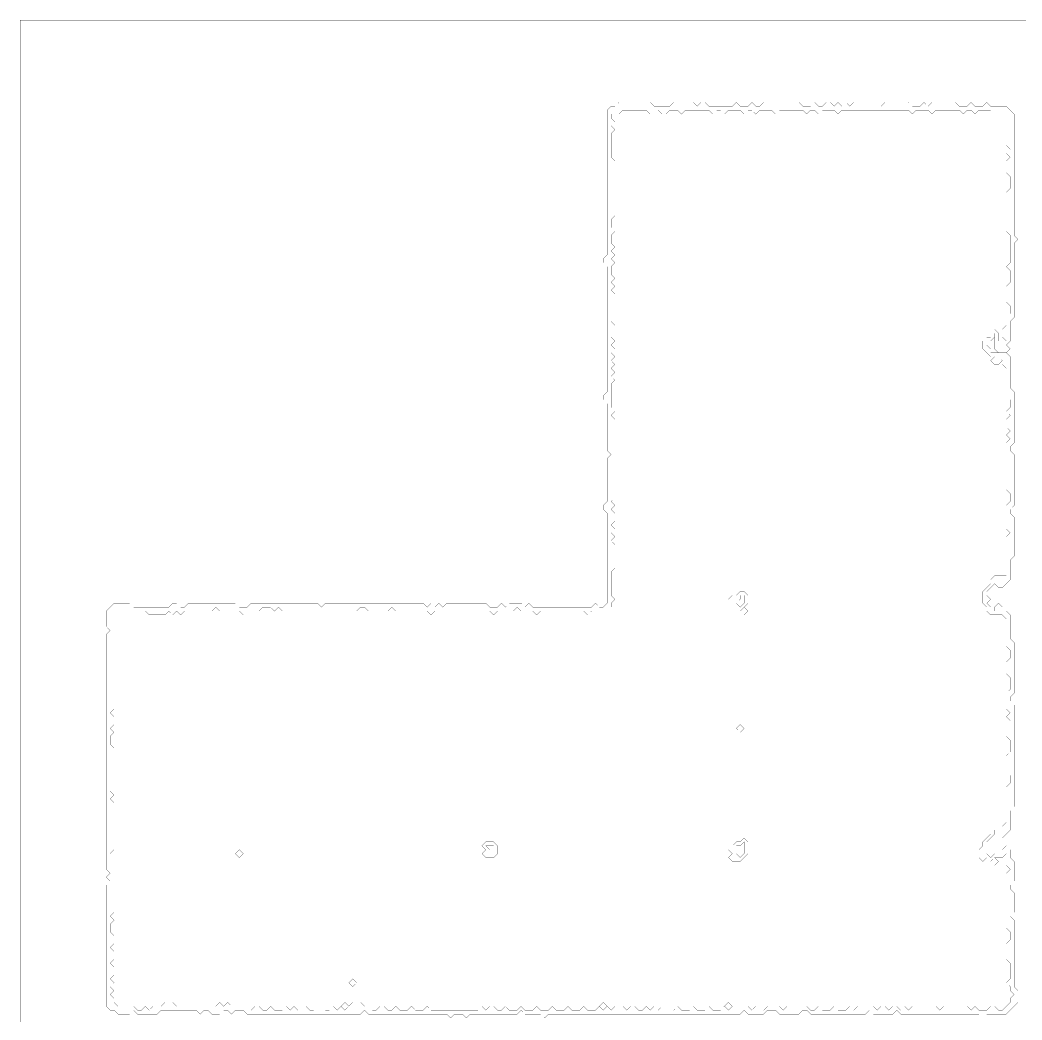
# Model space of a CAD drawing. Header units: metres. Extents: x 0 to 5097, y -5097 to 0.
# Drawn here: x 0 to 2554, y -2549 to 0 of the extents above; entities that cross this region are included whole.
import ezdxf

# ---------------------------------------------------------------- set-up
doc = ezdxf.new("R2010")
doc.units = ezdxf.units.M
doc.layers.add('conductor', color=1, linetype='Continuous')
doc.layers.add('substrate', color=5, linetype='Continuous')

msp = doc.modelspace()

# ---------------------------------------------------------------- linework, layer by layer
at = {"layer": 'conductor', "const_width": 0.5}
for points in [[(1536.1, -229.4), (1526.1, -239.4), (1516.1, -239.4), (1506.2, -239.4), (1506.2, -249.4), (1516.1, -259.3), (1506.2, -269.3), (1516.1, -279.3), (1506.2, -289.3), (1506.2, -299.2), (1506.2, -309.2), (1506.2, -319.2), (1506.2, -329.2), (1506.2, -339.1), (1506.2, -349.1), (1516.1, -359.1), (1516.1, -369.1), (1516.1, -379), (1516.1, -389), (1516.1, -399), (1516.1, -409), (1516.1, -418.9), (1516.1, -428.9), (1516.1, -438.9), (1516.1, -448.9), (1516.1, -458.8), (1516.1, -468.8), (1516.1, -478.8), (1516.1, -488.8), (1516.1, -498.7), (1506.2, -508.7), (1506.2, -518.7), (1506.2, -528.7), (1516.1, -538.6), (1506.2, -548.6), (1506.2, -558.6), (1506.2, -568.6), (1516.1, -578.5), (1506.2, -588.5), (1516.1, -598.5), (1506.2, -608.5), (1516.1, -618.4), (1506.2, -628.4), (1506.2, -638.4), (1506.2, -648.3), (1516.1, -658.3), (1506.2, -668.3), (1516.1, -678.3), (1506.2, -688.2), (1516.1, -698.2), (1516.1, -708.2), (1516.1, -718.2), (1516.1, -728.1), (1516.1, -738.1), (1516.1, -748.1), (1516.1, -758.1), (1506.2, -768), (1516.1, -778), (1516.1, -788), (1516.1, -798), (1506.2, -807.9), (1516.1, -817.9), (1506.2, -827.9), (1516.1, -837.9), (1506.2, -847.8), (1516.1, -857.8), (1506.2, -867.8), (1516.1, -877.8), (1506.2, -887.7), (1516.1, -897.7), (1506.2, -907.7), (1516.1, -917.7), (1506.2, -927.6), (1506.2, -937.6), (1506.2, -947.6), (1506.2, -957.6), (1506.2, -967.5), (1506.2, -977.5), (1506.2, -987.5), (1516.1, -997.5), (1506.2, -1007.4), (1516.1, -1017.4), (1516.1, -1027.4), (1516.1, -1037.4), (1516.1, -1047.3), (1516.1, -1057.3), (1516.1, -1067.3), (1516.1, -1077.3), (1516.1, -1087.2), (1516.1, -1097.2), (1516.1, -1107.2), (1516.1, -1117.2), (1516.1, -1127.1), (1516.1, -1137.1), (1516.1, -1147.1), (1516.1, -1157.1), (1516.1, -1167), (1516.1, -1177), (1516.1, -1187), (1516.1, -1197), (1516.1, -1206.9), (1516.1, -1216.9), (1506.2, -1226.9), (1516.1, -1236.9), (1506.2, -1246.8), (1516.1, -1256.8), (1516.1, -1266.8), (1516.1, -1276.8), (1506.2, -1286.7), (1516.1, -1296.7), (1506.2, -1306.7), (1516.1, -1316.6), (1506.2, -1326.6), (1516.1, -1336.6), (1516.1, -1346.6), (1516.1, -1356.5), (1516.1, -1366.5), (1516.1, -1376.5), (1516.1, -1386.5), (1516.1, -1396.4), (1506.2, -1406.4), (1506.2, -1416.4), (1506.2, -1426.4), (1506.2, -1436.3), (1506.2, -1446.3), (1506.2, -1456.3), (1506.2, -1466.3), (1516.1, -1476.2), (1506.2, -1486.2), (1506.2, -1496.2), (1496.2, -1506.2), (1486.2, -1506.2), (1476.2, -1506.2), (1466.3, -1506.2), (1456.3, -1506.2), (1446.3, -1516.1), (1436.3, -1506.2), (1426.4, -1506.2), (1416.4, -1506.2), (1406.4, -1506.2), (1396.4, -1506.2), (1386.5, -1506.2), (1376.5, -1506.2), (1366.5, -1506.2), (1356.5, -1506.2), (1346.6, -1506.2), (1336.6, -1506.2), (1326.6, -1506.2), (1316.6, -1516.1), (1306.7, -1506.2), (1296.7, -1506.2), (1286.7, -1506.2), (1276.8, -1506.2), (1266.8, -1496.2), (1256.8, -1506.2), (1246.8, -1506.2), (1236.9, -1506.2), (1226.9, -1506.2), (1216.9, -1506.2), (1206.9, -1516.1), (1197, -1506.2), (1187, -1506.2), (1177, -1506.2), (1167, -1506.2), (1157.1, -1506.2), (1147.1, -1506.2), (1137.1, -1506.2), (1127.1, -1506.2), (1117.2, -1506.2), (1107.2, -1506.2), (1097.2, -1506.2), (1087.2, -1506.2), (1077.3, -1506.2), (1067.3, -1506.2), (1057.3, -1506.2), (1047.3, -1516.1), (1037.4, -1506.2), (1027.4, -1506.2), (1017.4, -1506.2), (1007.4, -1506.2), (997.5, -1506.2), (987.5, -1506.2), (977.5, -1506.2), (967.5, -1506.2), (957.6, -1506.2), (947.6, -1496.2), (937.6, -1506.2), (927.6, -1506.2), (917.7, -1506.2), (907.7, -1506.2), (897.7, -1506.2), (887.7, -1506.2), (877.8, -1496.2), (867.8, -1496.2), (857.8, -1506.2), (847.8, -1506.2), (837.9, -1506.2), (827.9, -1506.2), (817.9, -1506.2), (807.9, -1506.2), (798, -1506.2), (788, -1506.2), (778, -1506.2), (768, -1506.2), (758.1, -1506.2), (748.1, -1506.2), (738.1, -1506.2), (728.1, -1506.2), (718.2, -1506.2), (708.2, -1506.2), (698.2, -1506.2), (688.2, -1506.2), (678.3, -1506.2), (668.3, -1506.2), (658.3, -1496.2), (648.3, -1506.2), (638.4, -1496.2), (628.4, -1496.2), (618.4, -1496.2), (608.5, -1506.2), (598.5, -1506.2), (588.5, -1506.2), (578.5, -1506.2), (568.6, -1516.1), (558.6, -1506.2), (548.6, -1506.2), (538.6, -1506.2), (528.7, -1506.2), (518.7, -1506.2), (508.7, -1506.2), (498.7, -1496.2), (488.8, -1506.2), (478.8, -1506.2), (468.8, -1506.2), (458.8, -1506.2), (448.9, -1506.2), (438.9, -1506.2), (428.9, -1506.2), (418.9, -1506.2), (409, -1516.1), (399, -1506.2), (389, -1516.1), (379, -1506.2), (369.1, -1516.1), (359.1, -1516.1), (349.1, -1516.1), (339.1, -1516.1), (329.2, -1516.1), (319.2, -1506.2), (309.2, -1506.2), (299.2, -1506.2), (289.3, -1506.2), (279.3, -1506.2), (269.3, -1506.2), (259.3, -1506.2), (249.4, -1506.2), (239.4, -1506.2), (239.4, -1516.1), (239.4, -1526.1), (239.4, -1536.1), (239.4, -1546.1), (239.4, -1556), (239.4, -1566), (239.4, -1576), (239.4, -1586), (239.4, -1595.9), (239.4, -1605.9), (239.4, -1615.9), (239.4, -1625.9), (239.4, -1635.8), (239.4, -1645.8), (239.4, -1655.8), (239.4, -1665.8), (239.4, -1675.7), (239.4, -1685.7), (239.4, -1695.7), (239.4, -1705.7), (239.4, -1715.6), (239.4, -1725.6), (239.4, -1735.6), (239.4, -1745.6), (239.4, -1755.5), (229.4, -1765.5), (239.4, -1775.5), (239.4, -1785.5), (239.4, -1795.4), (229.4, -1805.4), (239.4, -1815.4), (229.4, -1825.4), (229.4, -1835.3), (229.4, -1845.3), (239.4, -1855.3), (239.4, -1865.3), (239.4, -1875.2), (239.4, -1885.2), (239.4, -1895.2), (239.4, -1905.2), (239.4, -1915.1), (239.4, -1925.1), (239.4, -1935.1), (239.4, -1945), (239.4, -1955), (229.4, -1965), (239.4, -1975), (229.4, -1984.9), (239.4, -1994.9), (239.4, -2004.9), (239.4, -2014.9), (239.4, -2024.8), (239.4, -2034.8), (239.4, -2044.8), (239.4, -2054.8), (239.4, -2064.7), (239.4, -2074.7), (239.4, -2084.7), (239.4, -2094.7), (239.4, -2104.6), (239.4, -2114.6), (229.4, -2124.6), (239.4, -2134.6), (239.4, -2144.5), (239.4, -2154.5), (239.4, -2164.5), (239.4, -2174.5), (239.4, -2184.4), (239.4, -2194.4), (239.4, -2204.4), (239.4, -2214.4), (239.4, -2224.3), (239.4, -2234.3), (239.4, -2244.3), (239.4, -2254.3), (239.4, -2264.2), (239.4, -2274.2), (229.4, -2284.2), (239.4, -2294.2), (229.4, -2304.1), (229.4, -2314.1), (229.4, -2324.1), (239.4, -2334.1), (239.4, -2344), (239.4, -2354), (229.4, -2364), (239.4, -2374), (239.4, -2383.9), (239.4, -2393.9), (229.4, -2403.9), (239.4, -2413.9), (239.4, -2423.8), (239.4, -2433.8), (229.4, -2443.8), (239.4, -2453.8), (229.4, -2463.7), (239.4, -2473.7), (229.4, -2483.7), (239.4, -2493.7), (239.4, -2503.6), (249.4, -2513.6), (259.3, -2513.6), (269.3, -2513.6), (279.3, -2513.6), (289.3, -2513.6), (299.2, -2523.6), (309.2, -2523.6), (319.2, -2513.6), (329.2, -2523.6), (339.1, -2513.6), (349.1, -2513.6), (359.1, -2513.6), (369.1, -2503.6), (379, -2503.6), (389, -2503.6), (399, -2513.6), (409, -2513.6), (418.9, -2513.6), (428.9, -2513.6), (438.9, -2513.6), (448.9, -2513.6), (458.8, -2513.6), (468.8, -2513.6), (478.8, -2513.6), (488.8, -2513.6), (498.7, -2513.6), (508.7, -2503.6), (518.7, -2513.6), (528.7, -2503.6), (538.6, -2513.6), (548.6, -2513.6), (558.6, -2513.6), (568.6, -2513.6), (578.5, -2513.6), (588.5, -2523.6), (598.5, -2513.6), (608.5, -2513.6), (618.4, -2523.6), (628.4, -2523.6), (638.4, -2513.6), (648.3, -2523.6), (658.3, -2523.6), (668.3, -2523.6), (678.3, -2513.6), (688.2, -2523.6), (698.2, -2513.6), (708.2, -2523.6), (718.2, -2513.6), (728.1, -2513.6), (738.1, -2523.6), (748.1, -2523.6), (758.1, -2513.6), (768, -2513.6), (778, -2523.6), (788, -2523.6), (798, -2513.6), (807.9, -2523.6), (817.9, -2513.6), (827.9, -2523.6), (837.9, -2513.6), (847.8, -2503.6), (857.8, -2503.6), (867.8, -2503.6), (877.8, -2513.6), (887.7, -2513.6), (897.7, -2523.6), (907.7, -2523.6), (917.7, -2513.6), (927.6, -2513.6), (937.6, -2523.6), (947.6, -2523.6), (957.6, -2513.6), (967.5, -2523.6), (977.5, -2523.6), (987.5, -2523.6), (997.5, -2513.6), (1007.4, -2523.6), (1017.4, -2523.6), (1027.4, -2523.6), (1037.4, -2513.6), (1047.3, -2523.6), (1057.3, -2523.6), (1067.3, -2523.6), (1077.3, -2523.6), (1087.2, -2523.6), (1097.2, -2523.6), (1107.2, -2523.6), (1117.2, -2523.6), (1127.1, -2523.6), (1137.1, -2523.6), (1147.1, -2523.6), (1157.1, -2523.6), (1167, -2523.6), (1177, -2513.6), (1187, -2523.6), (1197, -2513.6), (1206.9, -2513.6), (1216.9, -2523.6), (1226.9, -2523.6), (1236.9, -2513.6), (1246.8, -2523.6), (1256.8, -2523.6), (1266.8, -2523.6), (1276.8, -2513.6), (1286.7, -2523.6), (1296.7, -2523.6), (1306.7, -2523.6), (1316.6, -2513.6), (1326.6, -2523.6), (1336.6, -2523.6), (1346.6, -2523.6), (1356.5, -2513.6), (1366.5, -2523.6), (1376.5, -2523.6), (1386.5, -2523.6), (1396.4, -2513.6), (1406.4, -2523.6), (1416.4, -2523.6), (1426.4, -2523.6), (1436.3, -2513.6), (1446.3, -2523.6), (1456.3, -2523.6), (1466.3, -2523.6), (1476.2, -2513.6), (1486.2, -2523.6), (1496.2, -2513.6), (1506.2, -2523.6), (1516.1, -2513.6), (1526.1, -2513.6), (1536.1, -2513.6), (1546.1, -2523.6), (1556, -2513.6), (1566, -2513.6), (1576, -2523.6), (1586, -2523.6), (1595.9, -2513.6), (1605.9, -2523.6), (1615.9, -2513.6), (1625.9, -2523.6), (1635.8, -2513.6), (1645.8, -2513.6), (1655.8, -2513.6), (1665.8, -2523.6), (1675.7, -2513.6), (1685.7, -2523.6), (1695.7, -2523.6), (1705.7, -2523.6), (1715.6, -2513.6), (1725.6, -2523.6), (1735.6, -2523.6), (1745.6, -2523.6), (1755.5, -2513.6), (1765.5, -2523.6), (1775.5, -2523.6), (1785.5, -2523.6), (1795.4, -2513.6), (1805.4, -2523.6), (1815.4, -2513.6), (1825.4, -2513.6), (1835.3, -2513.6), (1845.3, -2513.6), (1855.3, -2513.6), (1865.3, -2523.6), (1875.2, -2513.6), (1885.2, -2513.6), (1895.2, -2523.6), (1905.2, -2513.6), (1915.1, -2513.6), (1925.1, -2513.6), (1935.1, -2513.6), (1945, -2523.6), (1955, -2513.6), (1965, -2513.6), (1975, -2513.6), (1984.9, -2513.6), (1994.9, -2513.6), (2004.9, -2513.6), (2014.9, -2523.6), (2024.8, -2523.6), (2034.8, -2513.6), (2044.8, -2523.6), (2054.8, -2523.6), (2064.7, -2523.6), (2074.7, -2513.6), (2084.7, -2523.6), (2094.7, -2523.6), (2104.6, -2523.6), (2114.6, -2513.6), (2124.6, -2523.6), (2134.6, -2513.6), (2144.5, -2513.6), (2154.5, -2513.6), (2164.5, -2513.6), (2174.5, -2513.6), (2184.4, -2523.6), (2194.4, -2513.6), (2204.4, -2513.6), (2214.4, -2523.6), (2224.3, -2513.6), (2234.3, -2513.6), (2244.3, -2523.6), (2254.3, -2513.6), (2264.2, -2523.6), (2274.2, -2513.6), (2284.2, -2513.6), (2294.2, -2513.6), (2304.1, -2513.6), (2314.1, -2513.6), (2324.1, -2513.6), (2334.1, -2513.6), (2344, -2523.6), (2354, -2513.6), (2364, -2513.6), (2374, -2513.6), (2383.9, -2513.6), (2393.9, -2513.6), (2403.9, -2513.6), (2413.9, -2513.6), (2423.8, -2523.6), (2433.8, -2513.6), (2443.8, -2523.6), (2453.8, -2523.6), (2463.7, -2523.6), (2473.7, -2513.6), (2483.7, -2513.6), (2493.7, -2523.6), (2503.6, -2523.6), (2513.6, -2513.6), (2523.6, -2503.6), (2523.6, -2493.7), (2533.6, -2483.7), (2523.6, -2473.7), (2523.6, -2463.7), (2513.6, -2453.8), (2523.6, -2443.8), (2523.6, -2433.8), (2523.6, -2423.8), (2523.6, -2413.9), (2523.6, -2403.9), (2513.6, -2393.9), (2513.6, -2383.9), (2513.6, -2374), (2513.6, -2364), (2513.6, -2354), (2523.6, -2344), (2523.6, -2334.1), (2523.6, -2324.1), (2513.6, -2314.1), (2513.6, -2304.1), (2513.6, -2294.2), (2513.6, -2284.2), (2513.6, -2274.2), (2513.6, -2264.2), (2513.6, -2254.3), (2513.6, -2244.3), (2513.6, -2234.3), (2513.6, -2224.3), (2513.6, -2214.4), (2513.6, -2204.4), (2513.6, -2194.4), (2513.6, -2184.4), (2513.6, -2174.5), (2523.6, -2164.5), (2513.6, -2154.5), (2513.6, -2144.5), (2513.6, -2134.6), (2513.6, -2124.6), (2503.6, -2134.6), (2493.7, -2134.6), (2483.7, -2134.6), (2473.7, -2144.5), (2463.7, -2134.6), (2453.8, -2124.6), (2443.8, -2114.6), (2453.8, -2104.6), (2453.8, -2094.7), (2463.7, -2084.7), (2473.7, -2074.7), (2473.7, -2064.7), (2483.7, -2054.8), (2493.7, -2054.8), (2503.6, -2054.8), (2513.6, -2044.8), (2513.6, -2034.8), (2513.6, -2024.8), (2513.6, -2014.9), (2513.6, -2004.9), (2513.6, -1994.9), (2513.6, -1984.9), (2513.6, -1975), (2513.6, -1965), (2513.6, -1955), (2523.6, -1945), (2523.6, -1935.1), (2523.6, -1925.1), (2513.6, -1915.1), (2513.6, -1905.2), (2513.6, -1895.2), (2513.6, -1885.2), (2513.6, -1875.2), (2523.6, -1865.3), (2523.6, -1855.3), (2523.6, -1845.3), (2523.6, -1835.3), (2513.6, -1825.4), (2513.6, -1815.4), (2513.6, -1805.4), (2513.6, -1795.4), (2523.6, -1785.5), (2513.6, -1775.5), (2523.6, -1765.5), (2513.6, -1755.5), (2513.6, -1745.6), (2513.6, -1735.6), (2513.6, -1725.6), (2513.6, -1715.6), (2523.6, -1705.7), (2523.6, -1695.7), (2523.6, -1685.7), (2523.6, -1675.7), (2513.6, -1665.8), (2513.6, -1655.8), (2513.6, -1645.8), (2513.6, -1635.8), (2523.6, -1625.9), (2523.6, -1615.9), (2523.6, -1605.9), (2513.6, -1595.9), (2513.6, -1586), (2513.6, -1576), (2513.6, -1566), (2513.6, -1556), (2513.6, -1546.1), (2513.6, -1536.1), (2513.6, -1526.1), (2503.6, -1516.1), (2493.7, -1516.1), (2483.7, -1516.1), (2473.7, -1516.1), (2463.7, -1506.2), (2463.7, -1496.2), (2453.8, -1486.2), (2453.8, -1476.2), (2453.8, -1466.3), (2453.8, -1456.3), (2463.7, -1446.3), (2473.7, -1436.3), (2473.7, -1426.4), (2483.7, -1416.4), (2493.7, -1416.4), (2503.6, -1416.4), (2513.6, -1416.4), (2513.6, -1406.4), (2513.6, -1396.4), (2513.6, -1386.5), (2513.6, -1376.5), (2513.6, -1366.5), (2513.6, -1356.5), (2513.6, -1346.6), (2513.6, -1336.6), (2513.6, -1326.6), (2513.6, -1316.6), (2523.6, -1306.7), (2513.6, -1296.7), (2513.6, -1286.7), (2513.6, -1276.8), (2513.6, -1266.8), (2513.6, -1256.8), (2513.6, -1246.8), (2513.6, -1236.9), (2523.6, -1226.9), (2523.6, -1216.9), (2523.6, -1206.9), (2513.6, -1197), (2513.6, -1187), (2513.6, -1177), (2513.6, -1167), (2513.6, -1157.1), (2513.6, -1147.1), (2513.6, -1137.1), (2513.6, -1127.1), (2513.6, -1117.2), (2513.6, -1107.2), (2513.6, -1097.2), (2513.6, -1087.2), (2513.6, -1077.3), (2523.6, -1067.3), (2513.6, -1057.3), (2523.6, -1047.3), (2513.6, -1037.4), (2513.6, -1027.4), (2513.6, -1017.4), (2523.6, -1007.4), (2513.6, -997.5), (2523.6, -987.5), (2523.6, -977.5), (2523.6, -967.5), (2513.6, -957.6), (2513.6, -947.6), (2513.6, -937.6), (2513.6, -927.6), (2513.6, -917.7), (2513.6, -907.7), (2513.6, -897.7), (2513.6, -887.7), (2503.6, -877.8), (2503.6, -867.8), (2493.7, -857.8), (2483.7, -857.8), (2473.7, -857.8), (2463.7, -847.8), (2453.8, -837.9), (2453.8, -827.9), (2453.8, -817.9), (2463.7, -807.9), (2473.7, -807.9), (2473.7, -798), (2483.7, -788), (2493.7, -798), (2493.7, -807.9), (2493.7, -817.9), (2503.6, -807.9), (2513.6, -817.9), (2503.6, -807.9), (2503.6, -798), (2503.6, -788), (2513.6, -778), (2513.6, -768), (2513.6, -758.1), (2523.6, -748.1), (2523.6, -738.1), (2523.6, -728.1), (2513.6, -718.2), (2513.6, -708.2), (2513.6, -698.2), (2513.6, -688.2), (2513.6, -678.3), (2523.6, -668.3), (2523.6, -658.3), (2523.6, -648.3), (2523.6, -638.4), (2513.6, -628.4), (2523.6, -618.4), (2523.6, -608.5), (2523.6, -598.5), (2523.6, -588.5), (2523.6, -578.5), (2523.6, -568.6), (2523.6, -558.6), (2523.6, -548.6), (2513.6, -538.6), (2513.6, -528.7), (2513.6, -518.7), (2513.6, -508.7), (2513.6, -498.7), (2513.6, -488.8), (2513.6, -478.8), (2513.6, -468.8), (2513.6, -458.8), (2513.6, -448.9), (2513.6, -438.9), (2523.6, -428.9), (2523.6, -418.9), (2523.6, -409), (2523.6, -399), (2513.6, -389), (2513.6, -379), (2513.6, -369.1), (2513.6, -359.1), (2523.6, -349.1), (2513.6, -339.1), (2523.6, -329.2), (2513.6, -319.2), (2513.6, -309.2), (2513.6, -299.2), (2513.6, -289.3), (2513.6, -279.3), (2513.6, -269.3), (2513.6, -259.3), (2513.6, -249.4), (2513.6, -239.4), (2503.6, -239.4), (2493.7, -239.4), (2483.7, -239.4), (2473.7, -229.4), (2463.7, -229.4), (2453.8, -229.4), (2443.8, -229.4), (2433.8, -239.4), (2423.8, -229.4), (2413.9, -229.4), (2403.9, -239.4), (2393.9, -229.4), (2383.9, -229.4), (2374, -229.4), (2364, -229.4), (2354, -229.4), (2344, -229.4), (2334.1, -229.4), (2324.1, -239.4), (2314.1, -229.4), (2304.1, -229.4), (2294.2, -229.4), (2284.2, -229.4), (2274.2, -239.4), (2264.2, -229.4), (2254.3, -229.4), (2244.3, -229.4), (2234.3, -229.4), (2224.3, -229.4), (2214.4, -229.4), (2204.4, -229.4), (2194.4, -229.4), (2184.4, -229.4), (2174.5, -229.4), (2164.5, -229.4), (2154.5, -229.4), (2144.5, -229.4), (2134.6, -229.4), (2124.6, -229.4), (2114.6, -229.4), (2104.6, -229.4), (2094.7, -229.4), (2084.7, -239.4), (2074.7, -229.4), (2064.7, -229.4), (2054.8, -229.4), (2044.8, -229.4), (2034.8, -239.4), (2024.8, -229.4), (2014.9, -229.4), (2004.9, -239.4), (1994.9, -229.4), (1984.9, -229.4), (1975, -229.4), (1965, -229.4), (1955, -229.4), (1945, -229.4), (1935.1, -229.4), (1925.1, -239.4), (1915.1, -229.4), (1905.2, -229.4), (1895.2, -229.4), (1885.2, -229.4), (1875.2, -239.4), (1865.3, -229.4), (1855.3, -229.4), (1845.3, -239.4), (1835.3, -229.4), (1825.4, -229.4), (1815.4, -229.4), (1805.4, -229.4), (1795.4, -239.4), (1785.5, -229.4), (1775.5, -229.4), (1765.5, -239.4), (1755.5, -229.4), (1745.6, -229.4), (1735.6, -229.4), (1725.6, -229.4), (1715.6, -229.4), (1705.7, -229.4), (1695.7, -229.4), (1685.7, -239.4), (1675.7, -229.4), (1665.8, -229.4), (1655.8, -229.4), (1645.8, -239.4), (1635.8, -239.4), (1625.9, -229.4), (1615.9, -239.4), (1605.9, -239.4), (1595.9, -229.4), (1586, -229.4), (1576, -229.4), (1566, -229.4), (1556, -229.4), (1546.1, -229.4)], [(2473.7, -867.8), (2483.7, -857.8), (2493.7, -857.8), (2503.6, -867.8), (2493.7, -877.8), (2483.7, -877.8)], [(2503.6, -1436.3)], [(1825.4, -1466.3), (1835.3, -1456.3), (1845.3, -1456.3), (1855.3, -1466.3), (1855.3, -1476.2), (1855.3, -1486.2), (1845.3, -1496.2), (1835.3, -1506.2), (1825.4, -1496.2), (1815.4, -1486.2), (1805.4, -1476.2), (1815.4, -1466.3)], [(1835.3, -1506.2), (1845.3, -1496.2), (1855.3, -1506.2), (1845.3, -1516.1)], [(2493.7, -1496.2)], [(1825.4, -1805.4), (1835.3, -1795.4), (1845.3, -1805.4), (1835.3, -1815.4)], [(1835.3, -2094.7), (1845.3, -2084.7), (1855.3, -2094.7), (1855.3, -2104.6), (1855.3, -2114.6), (1855.3, -2124.6), (1845.3, -2134.6), (1835.3, -2144.5), (1825.4, -2144.5), (1815.4, -2144.5), (1805.4, -2134.6), (1815.4, -2124.6), (1805.4, -2114.6), (1815.4, -2104.6), (1825.4, -2094.7)], [(2503.6, -2074.7)], [(548.6, -2124.6), (558.6, -2114.6), (568.6, -2124.6), (558.6, -2134.6)], [(1177, -2104.6), (1187, -2094.7), (1197, -2094.7), (1206.9, -2094.7), (1216.9, -2104.6), (1216.9, -2114.6), (1216.9, -2124.6), (1206.9, -2134.6), (1197, -2134.6), (1187, -2134.6), (1177, -2124.6), (1187, -2114.6)], [(2443.8, -2134.6), (2453.8, -2124.6), (2463.7, -2134.6), (2453.8, -2144.5)], [(2473.7, -2144.5), (2483.7, -2134.6), (2493.7, -2144.5), (2483.7, -2154.5)], [(837.9, -2453.8), (847.8, -2443.8), (857.8, -2453.8), (847.8, -2463.7)], [(817.9, -2513.6), (827.9, -2503.6), (837.9, -2513.6), (827.9, -2523.6)], [(1476.2, -2513.6), (1486.2, -2503.6), (1496.2, -2513.6), (1486.2, -2523.6)], [(1795.4, -2513.6), (1805.4, -2503.6), (1815.4, -2513.6), (1805.4, -2523.6)]]:
    msp.add_lwpolyline(points, close=True, dxfattribs=at)
at = {"layer": 'substrate', "const_width": 0.5}
msp.add_lwpolyline([(2563.5, 0), (2553.5, 0), (2543.5, 0), (2533.6, 0), (2523.6, 0), (2513.6, 0), (2503.6, 0), (2493.7, 0), (2483.7, 0), (2473.7, 0), (2463.7, 0), (2453.8, 0), (2443.8, 0), (2433.8, 0), (2423.8, 0), (2413.9, 0), (2403.9, 0), (2393.9, 0), (2383.9, 0), (2374, 0), (2364, 0), (2354, 0), (2344, 0), (2334.1, 0), (2324.1, 0), (2314.1, 0), (2304.1, 0), (2294.2, 0), (2284.2, 0), (2274.2, 0), (2264.2, 0), (2254.3, 0), (2244.3, 0), (2234.3, 0), (2224.3, 0), (2214.4, 0), (2204.4, 0), (2194.4, 0), (2184.4, 0), (2174.5, 0), (2164.5, 0), (2154.5, 0), (2144.5, 0), (2134.6, 0), (2124.6, 0), (2114.6, 0), (2104.6, 0), (2094.7, 0), (2084.7, 0), (2074.7, 0), (2064.7, 0), (2054.8, 0), (2044.8, 0), (2034.8, 0), (2024.8, 0), (2014.9, 0), (2004.9, 0), (1994.9, 0), (1984.9, 0), (1975, 0), (1965, 0), (1955, 0), (1945, 0), (1935.1, 0), (1925.1, 0), (1915.1, 0), (1905.2, 0), (1895.2, 0), (1885.2, 0), (1875.2, 0), (1865.3, 0), (1855.3, 0), (1845.3, 0), (1835.3, 0), (1825.4, 0), (1815.4, 0), (1805.4, 0), (1795.4, 0), (1785.5, 0), (1775.5, 0), (1765.5, 0), (1755.5, 0), (1745.6, 0), (1735.6, 0), (1725.6, 0), (1715.6, 0), (1705.7, 0), (1695.7, 0), (1685.7, 0), (1675.7, 0), (1665.8, 0), (1655.8, 0), (1645.8, 0), (1635.8, 0), (1625.9, 0), (1615.9, 0), (1605.9, 0), (1595.9, 0), (1586, 0), (1576, 0), (1566, 0), (1556, 0), (1546.1, 0), (1536.1, 0), (1526.1, 0), (1516.1, 0), (1506.2, 0), (1496.2, 0), (1486.2, 0), (1476.2, 0), (1466.3, 0), (1456.3, 0), (1446.3, 0), (1436.3, 0), (1426.4, 0), (1416.4, 0), (1406.4, 0), (1396.4, 0), (1386.5, 0), (1376.5, 0), (1366.5, 0), (1356.5, 0), (1346.6, 0), (1336.6, 0), (1326.6, 0), (1316.6, 0), (1306.7, 0), (1296.7, 0), (1286.7, 0), (1276.8, 0), (1266.8, 0), (1256.8, 0), (1246.8, 0), (1236.9, 0), (1226.9, 0), (1216.9, 0), (1206.9, 0), (1197, 0), (1187, 0), (1177, 0), (1167, 0), (1157.1, 0), (1147.1, 0), (1137.1, 0), (1127.1, 0), (1117.2, 0), (1107.2, 0), (1097.2, 0), (1087.2, 0), (1077.3, 0), (1067.3, 0), (1057.3, 0), (1047.3, 0), (1037.4, 0), (1027.4, 0), (1017.4, 0), (1007.4, 0), (997.5, 0), (987.5, 0), (977.5, 0), (967.5, 0), (957.6, 0), (947.6, 0), (937.6, 0), (927.6, 0), (917.7, 0), (907.7, 0), (897.7, 0), (887.7, 0), (877.8, 0), (867.8, 0), (857.8, 0), (847.8, 0), (837.9, 0), (827.9, 0), (817.9, 0), (807.9, 0), (798, 0), (788, 0), (778, 0), (768, 0), (758.1, 0), (748.1, 0), (738.1, 0), (728.1, 0), (718.2, 0), (708.2, 0), (698.2, 0), (688.2, 0), (678.3, 0), (668.3, 0), (658.3, 0), (648.3, 0), (638.4, 0), (628.4, 0), (618.4, 0), (608.5, 0), (598.5, 0), (588.5, 0), (578.5, 0), (568.6, 0), (558.6, 0), (548.6, 0), (538.6, 0), (528.7, 0), (518.7, 0), (508.7, 0), (498.7, 0), (488.8, 0), (478.8, 0), (468.8, 0), (458.8, 0), (448.9, 0), (438.9, 0), (428.9, 0), (418.9, 0), (409, 0), (399, 0), (389, 0), (379, 0), (369.1, 0), (359.1, 0), (349.1, 0), (339.1, 0), (329.2, 0), (319.2, 0), (309.2, 0), (299.2, 0), (289.3, 0), (279.3, 0), (269.3, 0), (259.3, 0), (249.4, 0), (239.4, 0), (229.4, 0), (219.4, 0), (209.5, 0), (199.5, 0), (189.5, 0), (179.5, 0), (169.6, 0), (159.6, 0), (149.6, 0), (139.6, 0), (129.7, 0), (119.7, 0), (109.7, 0), (99.7, 0), (89.8, 0), (79.8, 0), (69.8, 0), (59.8, 0), (49.9, 0), (39.9, 0), (29.9, 0), (19.9, 0), (10, 0), (0, 0), (0, -10), (0, -19.9), (0, -29.9), (0, -39.9), (0, -49.9), (0, -59.8), (0, -69.8), (0, -79.8), (0, -89.8), (0, -99.7), (0, -109.7), (0, -119.7), (0, -129.7), (0, -139.6), (0, -149.6), (0, -159.6), (0, -169.6), (0, -179.5), (0, -189.5), (0, -199.5), (0, -209.5), (0, -219.4), (0, -229.4), (0, -239.4), (0, -249.4), (0, -259.3), (0, -269.3), (0, -279.3), (0, -289.3), (0, -299.2), (0, -309.2), (0, -319.2), (0, -329.2), (0, -339.1), (0, -349.1), (0, -359.1), (0, -369.1), (0, -379), (0, -389), (0, -399), (0, -409), (0, -418.9), (0, -428.9), (0, -438.9), (0, -448.9), (0, -458.8), (0, -468.8), (0, -478.8), (0, -488.8), (0, -498.7), (0, -508.7), (0, -518.7), (0, -528.7), (0, -538.6), (0, -548.6), (0, -558.6), (0, -568.6), (0, -578.5), (0, -588.5), (0, -598.5), (0, -608.5), (0, -618.4), (0, -628.4), (0, -638.4), (0, -648.3), (0, -658.3), (0, -668.3), (0, -678.3), (0, -688.2), (0, -698.2), (0, -708.2), (0, -718.2), (0, -728.1), (0, -738.1), (0, -748.1), (0, -758.1), (0, -768), (0, -778), (0, -788), (0, -798), (0, -807.9), (0, -817.9), (0, -827.9), (0, -837.9), (0, -847.8), (0, -857.8), (0, -867.8), (0, -877.8), (0, -887.7), (0, -897.7), (0, -907.7), (0, -917.7), (0, -927.6), (0, -937.6), (0, -947.6), (0, -957.6), (0, -967.5), (0, -977.5), (0, -987.5), (0, -997.5), (0, -1007.4), (0, -1017.4), (0, -1027.4), (0, -1037.4), (0, -1047.3), (0, -1057.3), (0, -1067.3), (0, -1077.3), (0, -1087.2), (0, -1097.2), (0, -1107.2), (0, -1117.2), (0, -1127.1), (0, -1137.1), (0, -1147.1), (0, -1157.1), (0, -1167), (0, -1177), (0, -1187), (0, -1197), (0, -1206.9), (0, -1216.9), (0, -1226.9), (0, -1236.9), (0, -1246.8), (0, -1256.8), (0, -1266.8), (0, -1276.8), (0, -1286.7), (0, -1296.7), (0, -1306.7), (0, -1316.6), (0, -1326.6), (0, -1336.6), (0, -1346.6), (0, -1356.5), (0, -1366.5), (0, -1376.5), (0, -1386.5), (0, -1396.4), (0, -1406.4), (0, -1416.4), (0, -1426.4), (0, -1436.3), (0, -1446.3), (0, -1456.3), (0, -1466.3), (0, -1476.2), (0, -1486.2), (0, -1496.2), (0, -1506.2), (0, -1516.1), (0, -1526.1), (0, -1536.1), (0, -1546.1), (0, -1556), (0, -1566), (0, -1576), (0, -1586), (0, -1595.9), (0, -1605.9), (0, -1615.9), (0, -1625.9), (0, -1635.8), (0, -1645.8), (0, -1655.8), (0, -1665.8), (0, -1675.7), (0, -1685.7), (0, -1695.7), (0, -1705.7), (0, -1715.6), (0, -1725.6), (0, -1735.6), (0, -1745.6), (0, -1755.5), (0, -1765.5), (0, -1775.5), (0, -1785.5), (0, -1795.4), (0, -1805.4), (0, -1815.4), (0, -1825.4), (0, -1835.3), (0, -1845.3), (0, -1855.3), (0, -1865.3), (0, -1875.2), (0, -1885.2), (0, -1895.2), (0, -1905.2), (0, -1915.1), (0, -1925.1), (0, -1935.1), (0, -1945), (0, -1955), (0, -1965), (0, -1975), (0, -1984.9), (0, -1994.9), (0, -2004.9), (0, -2014.9), (0, -2024.8), (0, -2034.8), (0, -2044.8), (0, -2054.8), (0, -2064.7), (0, -2074.7), (0, -2084.7), (0, -2094.7), (0, -2104.6), (0, -2114.6), (0, -2124.6), (0, -2134.6), (0, -2144.5), (0, -2154.5), (0, -2164.5), (0, -2174.5), (0, -2184.4), (0, -2194.4), (0, -2204.4), (0, -2214.4), (0, -2224.3), (0, -2234.3), (0, -2244.3), (0, -2254.3), (0, -2264.2), (0, -2274.2), (0, -2284.2), (0, -2294.2), (0, -2304.1), (0, -2314.1), (0, -2324.1), (0, -2334.1), (0, -2344), (0, -2354), (0, -2364), (0, -2374), (0, -2383.9), (0, -2393.9), (0, -2403.9), (0, -2413.9), (0, -2423.8), (0, -2433.8), (0, -2443.8), (0, -2453.8), (0, -2463.7), (0, -2473.7), (0, -2483.7), (0, -2493.7), (0, -2503.6), (0, -2513.6), (0, -2523.6), (0, -2533.6), (0, -2543.5), (0, -2553.5)], dxfattribs=at)
for points in [[(1516.1, -219.4), (1526.1, -209.5), (1536.1, -209.5), (1546.1, -209.5), (1556, -209.5), (1566, -209.5), (1576, -209.5), (1586, -209.5), (1595.9, -209.5), (1605.9, -209.5), (1615.9, -219.4), (1625.9, -219.4), (1635.8, -219.4), (1645.8, -219.4), (1655.8, -219.4), (1665.8, -209.5), (1675.7, -209.5), (1685.7, -209.5), (1695.7, -209.5), (1705.7, -209.5), (1715.6, -209.5), (1725.6, -219.4), (1735.6, -209.5), (1745.6, -209.5), (1755.5, -219.4), (1765.5, -219.4), (1775.5, -219.4), (1785.5, -219.4), (1795.4, -219.4), (1805.4, -219.4), (1815.4, -219.4), (1825.4, -209.5), (1835.3, -219.4), (1845.3, -219.4), (1855.3, -219.4), (1865.3, -209.5), (1875.2, -219.4), (1885.2, -219.4), (1895.2, -209.5), (1905.2, -209.5), (1915.1, -209.5), (1925.1, -209.5), (1935.1, -209.5), (1945, -209.5), (1955, -209.5), (1965, -209.5), (1975, -209.5), (1984.9, -209.5), (1994.9, -219.4), (2004.9, -219.4), (2014.9, -219.4), (2024.8, -209.5), (2034.8, -219.4), (2044.8, -219.4), (2054.8, -209.5), (2064.7, -209.5), (2074.7, -219.4), (2084.7, -209.5), (2094.7, -219.4), (2104.6, -209.5), (2114.6, -219.4), (2124.6, -209.5), (2134.6, -209.5), (2144.5, -209.5), (2154.5, -209.5), (2164.5, -209.5), (2174.5, -209.5), (2184.4, -209.5), (2194.4, -219.4), (2204.4, -209.5), (2214.4, -209.5), (2224.3, -209.5), (2234.3, -209.5), (2244.3, -209.5), (2254.3, -209.5), (2264.2, -209.5), (2274.2, -219.4), (2284.2, -219.4), (2294.2, -219.4), (2304.1, -209.5), (2314.1, -219.4), (2324.1, -209.5), (2334.1, -209.5), (2344, -209.5), (2354, -209.5), (2364, -209.5), (2374, -209.5), (2383.9, -209.5), (2393.9, -219.4), (2403.9, -219.4), (2413.9, -219.4), (2423.8, -209.5), (2433.8, -219.4), (2443.8, -219.4), (2453.8, -219.4), (2463.7, -209.5), (2473.7, -219.4), (2483.7, -219.4), (2493.7, -219.4), (2503.6, -219.4), (2513.6, -219.4), (2523.6, -229.4), (2533.6, -239.4), (2533.6, -249.4), (2533.6, -259.3), (2533.6, -269.3), (2533.6, -279.3), (2533.6, -289.3), (2533.6, -299.2), (2533.6, -309.2), (2533.6, -319.2), (2533.6, -329.2), (2533.6, -339.1), (2533.6, -349.1), (2533.6, -359.1), (2533.6, -369.1), (2533.6, -379), (2533.6, -389), (2533.6, -399), (2533.6, -409), (2533.6, -418.9), (2533.6, -428.9), (2533.6, -438.9), (2533.6, -448.9), (2533.6, -458.8), (2533.6, -468.8), (2533.6, -478.8), (2533.6, -488.8), (2533.6, -498.7), (2533.6, -508.7), (2533.6, -518.7), (2533.6, -528.7), (2533.6, -538.6), (2533.6, -548.6), (2543.5, -558.6), (2533.6, -568.6), (2533.6, -578.5), (2533.6, -588.5), (2533.6, -598.5), (2533.6, -608.5), (2533.6, -618.4), (2533.6, -628.4), (2533.6, -638.4), (2533.6, -648.3), (2533.6, -658.3), (2533.6, -668.3), (2533.6, -678.3), (2533.6, -688.2), (2533.6, -698.2), (2533.6, -708.2), (2533.6, -718.2), (2533.6, -728.1), (2533.6, -738.1), (2533.6, -748.1), (2533.6, -758.1), (2523.6, -768), (2523.6, -778), (2523.6, -788), (2523.6, -798), (2523.6, -807.9), (2523.6, -817.9), (2513.6, -827.9), (2523.6, -837.9), (2513.6, -847.8), (2503.6, -847.8), (2493.7, -847.8), (2483.7, -837.9), (2483.7, -827.9), (2483.7, -817.9), (2483.7, -807.9), (2483.7, -798), (2483.7, -807.9), (2473.7, -817.9), (2463.7, -817.9), (2463.7, -827.9), (2473.7, -837.9), (2473.7, -847.8), (2483.7, -847.8), (2493.7, -847.8), (2503.6, -847.8), (2513.6, -847.8), (2523.6, -857.8), (2523.6, -867.8), (2523.6, -877.8), (2523.6, -887.7), (2523.6, -897.7), (2523.6, -907.7), (2523.6, -917.7), (2523.6, -927.6), (2523.6, -937.6), (2533.6, -947.6), (2533.6, -957.6), (2533.6, -967.5), (2533.6, -977.5), (2533.6, -987.5), (2533.6, -997.5), (2533.6, -1007.4), (2533.6, -1017.4), (2533.6, -1027.4), (2533.6, -1037.4), (2533.6, -1047.3), (2533.6, -1057.3), (2533.6, -1067.3), (2533.6, -1077.3), (2523.6, -1087.2), (2523.6, -1097.2), (2533.6, -1107.2), (2533.6, -1117.2), (2533.6, -1127.1), (2533.6, -1137.1), (2533.6, -1147.1), (2533.6, -1157.1), (2533.6, -1167), (2533.6, -1177), (2533.6, -1187), (2533.6, -1197), (2533.6, -1206.9), (2533.6, -1216.9), (2533.6, -1226.9), (2533.6, -1236.9), (2523.6, -1246.8), (2523.6, -1256.8), (2533.6, -1266.8), (2533.6, -1276.8), (2533.6, -1286.7), (2533.6, -1296.7), (2533.6, -1306.7), (2533.6, -1316.6), (2533.6, -1326.6), (2533.6, -1336.6), (2533.6, -1346.6), (2533.6, -1356.5), (2533.6, -1366.5), (2523.6, -1376.5), (2523.6, -1386.5), (2523.6, -1396.4), (2523.6, -1406.4), (2523.6, -1416.4), (2523.6, -1426.4), (2513.6, -1436.3), (2503.6, -1446.3), (2493.7, -1446.3), (2483.7, -1436.3), (2473.7, -1446.3), (2463.7, -1456.3), (2463.7, -1466.3), (2473.7, -1476.2), (2463.7, -1486.2), (2473.7, -1496.2), (2473.7, -1506.2), (2483.7, -1506.2), (2483.7, -1496.2), (2493.7, -1486.2), (2503.6, -1496.2), (2503.6, -1506.2), (2513.6, -1506.2), (2523.6, -1516.1), (2523.6, -1526.1), (2523.6, -1536.1), (2523.6, -1546.1), (2523.6, -1556), (2523.6, -1566), (2523.6, -1576), (2533.6, -1586), (2533.6, -1595.9), (2533.6, -1605.9), (2533.6, -1615.9), (2533.6, -1625.9), (2533.6, -1635.8), (2533.6, -1645.8), (2533.6, -1655.8), (2533.6, -1665.8), (2533.6, -1675.7), (2533.6, -1685.7), (2533.6, -1695.7), (2533.6, -1705.7), (2533.6, -1715.6), (2523.6, -1725.6), (2523.6, -1735.6), (2533.6, -1745.6), (2533.6, -1755.5), (2533.6, -1765.5), (2533.6, -1775.5), (2533.6, -1785.5), (2533.6, -1795.4), (2533.6, -1805.4), (2533.6, -1815.4), (2533.6, -1825.4), (2533.6, -1835.3), (2533.6, -1845.3), (2533.6, -1855.3), (2533.6, -1865.3), (2533.6, -1875.2), (2533.6, -1885.2), (2533.6, -1895.2), (2533.6, -1905.2), (2533.6, -1915.1), (2533.6, -1925.1), (2533.6, -1935.1), (2533.6, -1945), (2533.6, -1955), (2533.6, -1965), (2533.6, -1975), (2533.6, -1984.9), (2533.6, -1994.9), (2533.6, -2004.9), (2523.6, -2014.9), (2523.6, -2024.8), (2523.6, -2034.8), (2523.6, -2044.8), (2523.6, -2054.8), (2523.6, -2064.7), (2513.6, -2074.7), (2503.6, -2084.7), (2493.7, -2084.7), (2483.7, -2074.7), (2483.7, -2064.7), (2483.7, -2074.7), (2473.7, -2084.7), (2463.7, -2094.7), (2463.7, -2104.6), (2463.7, -2114.6), (2463.7, -2124.6), (2473.7, -2134.6), (2483.7, -2124.6), (2493.7, -2124.6), (2503.6, -2124.6), (2503.6, -2114.6), (2513.6, -2104.6), (2523.6, -2114.6), (2523.6, -2124.6), (2523.6, -2134.6), (2533.6, -2144.5), (2533.6, -2154.5), (2533.6, -2164.5), (2533.6, -2174.5), (2533.6, -2184.4), (2533.6, -2194.4), (2523.6, -2204.4), (2523.6, -2214.4), (2533.6, -2224.3), (2533.6, -2234.3), (2533.6, -2244.3), (2533.6, -2254.3), (2533.6, -2264.2), (2533.6, -2274.2), (2523.6, -2284.2), (2533.6, -2294.2), (2533.6, -2304.1), (2533.6, -2314.1), (2533.6, -2324.1), (2533.6, -2334.1), (2533.6, -2344), (2533.6, -2354), (2533.6, -2364), (2533.6, -2374), (2533.6, -2383.9), (2533.6, -2393.9), (2533.6, -2403.9), (2533.6, -2413.9), (2533.6, -2423.8), (2533.6, -2433.8), (2533.6, -2443.8), (2533.6, -2453.8), (2533.6, -2463.7), (2543.5, -2473.7), (2543.5, -2483.7), (2543.5, -2493.7), (2543.5, -2503.6), (2533.6, -2513.6), (2523.6, -2523.6), (2513.6, -2533.6), (2503.6, -2533.6), (2493.7, -2533.6), (2483.7, -2533.6), (2473.7, -2533.6), (2463.7, -2533.6), (2453.8, -2543.5), (2443.8, -2533.6), (2433.8, -2533.6), (2423.8, -2533.6), (2413.9, -2533.6), (2403.9, -2533.6), (2393.9, -2533.6), (2383.9, -2533.6), (2374, -2533.6), (2364, -2533.6), (2354, -2533.6), (2344, -2533.6), (2334.1, -2533.6), (2324.1, -2533.6), (2314.1, -2533.6), (2304.1, -2533.6), (2294.2, -2533.6), (2284.2, -2533.6), (2274.2, -2533.6), (2264.2, -2533.6), (2254.3, -2533.6), (2244.3, -2533.6), (2234.3, -2523.6), (2224.3, -2533.6), (2214.4, -2533.6), (2204.4, -2533.6), (2194.4, -2533.6), (2184.4, -2533.6), (2174.5, -2533.6), (2164.5, -2523.6), (2154.5, -2533.6), (2144.5, -2533.6), (2134.6, -2533.6), (2124.6, -2533.6), (2114.6, -2533.6), (2104.6, -2533.6), (2094.7, -2533.6), (2084.7, -2533.6), (2074.7, -2533.6), (2064.7, -2533.6), (2054.8, -2533.6), (2044.8, -2533.6), (2034.8, -2533.6), (2024.8, -2533.6), (2014.9, -2533.6), (2004.9, -2523.6), (1994.9, -2523.6), (1984.9, -2533.6), (1975, -2533.6), (1965, -2533.6), (1955, -2533.6), (1945, -2533.6), (1935.1, -2533.6), (1925.1, -2523.6), (1915.1, -2523.6), (1905.2, -2523.6), (1895.2, -2533.6), (1885.2, -2533.6), (1875.2, -2533.6), (1865.3, -2533.6), (1855.3, -2533.6), (1845.3, -2523.6), (1835.3, -2533.6), (1825.4, -2533.6), (1815.4, -2533.6), (1805.4, -2533.6), (1795.4, -2533.6), (1785.5, -2533.6), (1775.5, -2533.6), (1765.5, -2533.6), (1755.5, -2533.6), (1745.6, -2533.6), (1735.6, -2533.6), (1725.6, -2533.6), (1715.6, -2533.6), (1705.7, -2533.6), (1695.7, -2533.6), (1685.7, -2533.6), (1675.7, -2533.6), (1665.8, -2533.6), (1655.8, -2533.6), (1645.8, -2533.6), (1635.8, -2533.6), (1625.9, -2533.6), (1615.9, -2533.6), (1605.9, -2533.6), (1595.9, -2533.6), (1586, -2533.6), (1576, -2533.6), (1566, -2533.6), (1556, -2533.6), (1546.1, -2533.6), (1536.1, -2533.6), (1526.1, -2533.6), (1516.1, -2533.6), (1506.2, -2533.6), (1496.2, -2533.6), (1486.2, -2533.6), (1476.2, -2533.6), (1466.3, -2533.6), (1456.3, -2533.6), (1446.3, -2533.6), (1436.3, -2533.6), (1426.4, -2533.6), (1416.4, -2533.6), (1406.4, -2533.6), (1396.4, -2533.6), (1386.5, -2533.6), (1376.5, -2533.6), (1366.5, -2533.6), (1356.5, -2533.6), (1346.6, -2533.6), (1336.6, -2543.5), (1326.6, -2533.6), (1316.6, -2533.6), (1306.7, -2533.6), (1296.7, -2533.6), (1286.7, -2533.6), (1276.8, -2523.6), (1266.8, -2533.6), (1256.8, -2533.6), (1246.8, -2533.6), (1236.9, -2533.6), (1226.9, -2533.6), (1216.9, -2533.6), (1206.9, -2533.6), (1197, -2533.6), (1187, -2533.6), (1177, -2533.6), (1167, -2533.6), (1157.1, -2533.6), (1147.1, -2533.6), (1137.1, -2543.5), (1127.1, -2533.6), (1117.2, -2533.6), (1107.2, -2533.6), (1097.2, -2543.5), (1087.2, -2533.6), (1077.3, -2533.6), (1067.3, -2533.6), (1057.3, -2533.6), (1047.3, -2533.6), (1037.4, -2533.6), (1027.4, -2533.6), (1017.4, -2533.6), (1007.4, -2533.6), (997.5, -2533.6), (987.5, -2533.6), (977.5, -2533.6), (967.5, -2533.6), (957.6, -2533.6), (947.6, -2533.6), (937.6, -2533.6), (927.6, -2533.6), (917.7, -2533.6), (907.7, -2533.6), (897.7, -2533.6), (887.7, -2533.6), (877.8, -2523.6), (867.8, -2533.6), (857.8, -2533.6), (847.8, -2533.6), (837.9, -2533.6), (827.9, -2533.6), (817.9, -2533.6), (807.9, -2533.6), (798, -2533.6), (788, -2533.6), (778, -2533.6), (768, -2533.6), (758.1, -2533.6), (748.1, -2533.6), (738.1, -2533.6), (728.1, -2533.6), (718.2, -2533.6), (708.2, -2533.6), (698.2, -2533.6), (688.2, -2533.6), (678.3, -2533.6), (668.3, -2533.6), (658.3, -2533.6), (648.3, -2533.6), (638.4, -2533.6), (628.4, -2533.6), (618.4, -2533.6), (608.5, -2533.6), (598.5, -2533.6), (588.5, -2533.6), (578.5, -2533.6), (568.6, -2523.6), (558.6, -2523.6), (548.6, -2523.6), (538.6, -2533.6), (528.7, -2523.6), (518.7, -2523.6), (508.7, -2533.6), (498.7, -2533.6), (488.8, -2533.6), (478.8, -2523.6), (468.8, -2523.6), (458.8, -2533.6), (448.9, -2523.6), (438.9, -2523.6), (428.9, -2523.6), (418.9, -2523.6), (409, -2523.6), (399, -2523.6), (389, -2523.6), (379, -2523.6), (369.1, -2523.6), (359.1, -2523.6), (349.1, -2533.6), (339.1, -2533.6), (329.2, -2533.6), (319.2, -2533.6), (309.2, -2533.6), (299.2, -2533.6), (289.3, -2523.6), (279.3, -2533.6), (269.3, -2533.6), (259.3, -2533.6), (249.4, -2533.6), (239.4, -2523.6), (229.4, -2523.6), (219.4, -2513.6), (219.4, -2503.6), (219.4, -2493.7), (219.4, -2483.7), (219.4, -2473.7), (219.4, -2463.7), (219.4, -2453.8), (219.4, -2443.8), (219.4, -2433.8), (219.4, -2423.8), (219.4, -2413.9), (219.4, -2403.9), (219.4, -2393.9), (219.4, -2383.9), (219.4, -2374), (219.4, -2364), (219.4, -2354), (219.4, -2344), (219.4, -2334.1), (219.4, -2324.1), (219.4, -2314.1), (219.4, -2304.1), (219.4, -2294.2), (219.4, -2284.2), (219.4, -2274.2), (219.4, -2264.2), (219.4, -2254.3), (219.4, -2244.3), (219.4, -2234.3), (219.4, -2224.3), (219.4, -2214.4), (219.4, -2204.4), (229.4, -2194.4), (219.4, -2184.4), (229.4, -2174.5), (219.4, -2164.5), (219.4, -2154.5), (219.4, -2144.5), (219.4, -2134.6), (219.4, -2124.6), (219.4, -2114.6), (219.4, -2104.6), (219.4, -2094.7), (219.4, -2084.7), (219.4, -2074.7), (219.4, -2064.7), (219.4, -2054.8), (219.4, -2044.8), (219.4, -2034.8), (219.4, -2024.8), (219.4, -2014.9), (219.4, -2004.9), (219.4, -1994.9), (219.4, -1984.9), (219.4, -1975), (219.4, -1965), (219.4, -1955), (219.4, -1945), (219.4, -1935.1), (219.4, -1925.1), (219.4, -1915.1), (219.4, -1905.2), (219.4, -1895.2), (219.4, -1885.2), (219.4, -1875.2), (219.4, -1865.3), (219.4, -1855.3), (219.4, -1845.3), (219.4, -1835.3), (219.4, -1825.4), (219.4, -1815.4), (219.4, -1805.4), (219.4, -1795.4), (219.4, -1785.5), (219.4, -1775.5), (219.4, -1765.5), (219.4, -1755.5), (219.4, -1745.6), (219.4, -1735.6), (219.4, -1725.6), (219.4, -1715.6), (219.4, -1705.7), (219.4, -1695.7), (219.4, -1685.7), (219.4, -1675.7), (219.4, -1665.8), (219.4, -1655.8), (219.4, -1645.8), (219.4, -1635.8), (219.4, -1625.9), (219.4, -1615.9), (219.4, -1605.9), (219.4, -1595.9), (219.4, -1586), (219.4, -1576), (219.4, -1566), (229.4, -1556), (219.4, -1546.1), (219.4, -1536.1), (219.4, -1526.1), (219.4, -1516.1), (219.4, -1506.2), (229.4, -1496.2), (239.4, -1486.2), (249.4, -1486.2), (259.3, -1486.2), (269.3, -1486.2), (279.3, -1486.2), (289.3, -1496.2), (299.2, -1496.2), (309.2, -1496.2), (319.2, -1496.2), (329.2, -1496.2), (339.1, -1496.2), (349.1, -1496.2), (359.1, -1496.2), (369.1, -1496.2), (379, -1496.2), (389, -1486.2), (399, -1486.2), (409, -1496.2), (418.9, -1496.2), (428.9, -1486.2), (438.9, -1486.2), (448.9, -1486.2), (458.8, -1486.2), (468.8, -1486.2), (478.8, -1486.2), (488.8, -1486.2), (498.7, -1486.2), (508.7, -1486.2), (518.7, -1486.2), (528.7, -1486.2), (538.6, -1486.2), (548.6, -1486.2), (558.6, -1496.2), (568.6, -1496.2), (578.5, -1496.2), (588.5, -1486.2), (598.5, -1486.2), (608.5, -1486.2), (618.4, -1486.2), (628.4, -1486.2), (638.4, -1486.2), (648.3, -1486.2), (658.3, -1486.2), (668.3, -1486.2), (678.3, -1486.2), (688.2, -1486.2), (698.2, -1486.2), (708.2, -1486.2), (718.2, -1486.2), (728.1, -1486.2), (738.1, -1486.2), (748.1, -1486.2), (758.1, -1486.2), (768, -1496.2), (778, -1486.2), (788, -1486.2), (798, -1486.2), (807.9, -1486.2), (817.9, -1486.2), (827.9, -1486.2), (837.9, -1486.2), (847.8, -1486.2), (857.8, -1486.2), (867.8, -1486.2), (877.8, -1486.2), (887.7, -1486.2), (897.7, -1486.2), (907.7, -1486.2), (917.7, -1486.2), (927.6, -1486.2), (937.6, -1486.2), (947.6, -1486.2), (957.6, -1486.2), (967.5, -1486.2), (977.5, -1486.2), (987.5, -1486.2), (997.5, -1486.2), (1007.4, -1486.2), (1017.4, -1486.2), (1027.4, -1486.2), (1037.4, -1496.2), (1047.3, -1486.2), (1057.3, -1496.2), (1067.3, -1486.2), (1077.3, -1496.2), (1087.2, -1486.2), (1097.2, -1486.2), (1107.2, -1486.2), (1117.2, -1486.2), (1127.1, -1486.2), (1137.1, -1486.2), (1147.1, -1486.2), (1157.1, -1486.2), (1167, -1486.2), (1177, -1486.2), (1187, -1486.2), (1197, -1496.2), (1206.9, -1496.2), (1216.9, -1496.2), (1226.9, -1486.2), (1236.9, -1496.2), (1246.8, -1486.2), (1256.8, -1486.2), (1266.8, -1486.2), (1276.8, -1486.2), (1286.7, -1496.2), (1296.7, -1486.2), (1306.7, -1496.2), (1316.6, -1496.2), (1326.6, -1496.2), (1336.6, -1496.2), (1346.6, -1496.2), (1356.5, -1496.2), (1366.5, -1496.2), (1376.5, -1496.2), (1386.5, -1496.2), (1396.4, -1496.2), (1406.4, -1496.2), (1416.4, -1496.2), (1426.4, -1496.2), (1436.3, -1496.2), (1446.3, -1496.2), (1456.3, -1496.2), (1466.3, -1486.2), (1476.2, -1496.2), (1486.2, -1496.2), (1496.2, -1486.2), (1496.2, -1476.2), (1496.2, -1466.3), (1496.2, -1456.3), (1496.2, -1446.3), (1496.2, -1436.3), (1496.2, -1426.4), (1496.2, -1416.4), (1496.2, -1406.4), (1496.2, -1396.4), (1496.2, -1386.5), (1496.2, -1376.5), (1496.2, -1366.5), (1496.2, -1356.5), (1496.2, -1346.6), (1496.2, -1336.6), (1496.2, -1326.6), (1496.2, -1316.6), (1496.2, -1306.7), (1496.2, -1296.7), (1496.2, -1286.7), (1496.2, -1276.8), (1496.2, -1266.8), (1496.2, -1256.8), (1486.2, -1246.8), (1486.2, -1236.9), (1496.2, -1226.9), (1496.2, -1216.9), (1496.2, -1206.9), (1496.2, -1197), (1496.2, -1187), (1496.2, -1177), (1496.2, -1167), (1496.2, -1157.1), (1496.2, -1147.1), (1496.2, -1137.1), (1496.2, -1127.1), (1496.2, -1117.2), (1506.2, -1107.2), (1496.2, -1097.2), (1496.2, -1087.2), (1496.2, -1077.3), (1496.2, -1067.3), (1496.2, -1057.3), (1496.2, -1047.3), (1496.2, -1037.4), (1496.2, -1027.4), (1496.2, -1017.4), (1496.2, -1007.4), (1496.2, -997.5), (1496.2, -987.5), (1496.2, -977.5), (1486.2, -967.5), (1486.2, -957.6), (1496.2, -947.6), (1496.2, -937.6), (1496.2, -927.6), (1496.2, -917.7), (1496.2, -907.7), (1496.2, -897.7), (1496.2, -887.7), (1496.2, -877.8), (1496.2, -867.8), (1496.2, -857.8), (1496.2, -847.8), (1496.2, -837.9), (1496.2, -827.9), (1496.2, -817.9), (1496.2, -807.9), (1496.2, -798), (1496.2, -788), (1496.2, -778), (1496.2, -768), (1496.2, -758.1), (1496.2, -748.1), (1496.2, -738.1), (1496.2, -728.1), (1496.2, -718.2), (1496.2, -708.2), (1496.2, -698.2), (1496.2, -688.2), (1496.2, -678.3), (1496.2, -668.3), (1496.2, -658.3), (1496.2, -648.3), (1496.2, -638.4), (1496.2, -628.4), (1486.2, -618.4), (1486.2, -608.5), (1496.2, -598.5), (1496.2, -588.5), (1496.2, -578.5), (1496.2, -568.6), (1496.2, -558.6), (1496.2, -548.6), (1496.2, -538.6), (1496.2, -528.7), (1496.2, -518.7), (1496.2, -508.7), (1496.2, -498.7), (1496.2, -488.8), (1496.2, -478.8), (1496.2, -468.8), (1496.2, -458.8), (1496.2, -448.9), (1496.2, -438.9), (1496.2, -428.9), (1496.2, -418.9), (1496.2, -409), (1496.2, -399), (1496.2, -389), (1496.2, -379), (1496.2, -369.1), (1496.2, -359.1), (1496.2, -349.1), (1496.2, -339.1), (1496.2, -329.2), (1496.2, -319.2), (1496.2, -309.2), (1496.2, -299.2), (1496.2, -289.3), (1496.2, -279.3), (1496.2, -269.3), (1496.2, -259.3), (1496.2, -249.4), (1496.2, -239.4), (1496.2, -229.4), (1506.2, -219.4)], [(1835.3, -1466.3), (1835.3, -1476.2), (1825.4, -1486.2), (1835.3, -1496.2), (1845.3, -1486.2), (1845.3, -1476.2), (1845.3, -1466.3)], [(1835.3, -1805.4)], [(1845.3, -2094.7), (1835.3, -2104.6), (1825.4, -2104.6), (1825.4, -2114.6), (1825.4, -2124.6), (1835.3, -2134.6), (1845.3, -2124.6), (1845.3, -2114.6), (1845.3, -2104.6)], [(1187, -2104.6), (1197, -2114.6), (1187, -2124.6), (1197, -2124.6), (1206.9, -2124.6), (1206.9, -2114.6), (1206.9, -2104.6), (1197, -2104.6)], [(558.6, -2124.6)]]:
    msp.add_lwpolyline(points, close=True, dxfattribs=at)

doc.saveas('drawing.dxf')
